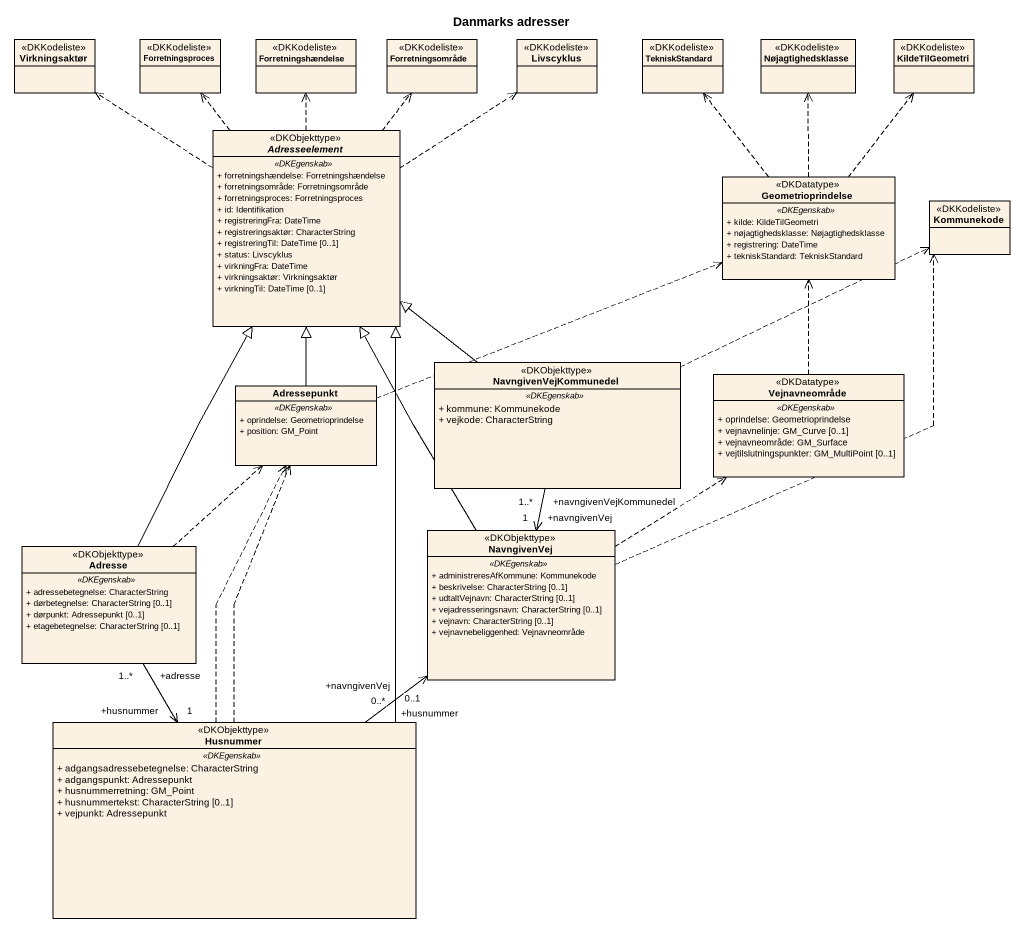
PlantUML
@startuml
title Danmarks adresser
hide circle
hide empty members
skinparam classAttributeIconSize 0
enum Virkningsaktør <<DKKodeliste>>
enum Forretningsproces <<DKKodeliste>>
enum Forretningshændelse <<DKKodeliste>>
enum Forretningsområde <<DKKodeliste>>
enum Livscyklus <<DKKodeliste>>
enum TekniskStandard <<DKKodeliste>>
enum Nøjagtighedsklasse <<DKKodeliste>>
enum KildeTilGeometri <<DKKodeliste>>
abstract class Adresseelement <<DKObjekttype>> {
  .. <<DKEgenskab>> ..
  + forretningshændelse: Forretningshændelse
  + forretningsområde: Forretningsområde
  + forretningsproces: Forretningsproces
  + id: Identifikation
  + registreringFra: DateTime
  + registreringsaktør: CharacterString
  + registreringTil: DateTime [0..1]
  + status: Livscyklus
  + virkningFra: DateTime
  + virkningsaktør: Virkningsaktør
  + virkningTil: DateTime [0..1]
}
class Geometrioprindelse <<DKDatatype>> {
  .. <<DKEgenskab>> ..
  + kilde: KildeTilGeometri
  + nøjagtighedsklasse: Nøjagtighedsklasse
  + registrering: DateTime
  + tekniskStandard: TekniskStandard
}
enum Kommunekode <<DKKodeliste>>
class Adressepunkt {
  .. <<DKEgenskab>> ..
  + oprindelse: Geometrioprindelse
  + position: GM_Point
}
class NavngivenVejKommunedel <<DKObjekttype>> {
  .. <<DKEgenskab>> ..
  + kommune: Kommunekode
  + vejkode: CharacterString
}
class Vejnavneområde <<DKDatatype>> {
  .. <<DKEgenskab>> ..
  + oprindelse: Geometrioprindelse
  + vejnavnelinje: GM_Curve [0..1]
  + vejnavneområde: GM_Surface
  + vejtilslutningspunkter: GM_MultiPoint [0..1]
}
class Adresse <<DKObjekttype>> {
  .. <<DKEgenskab>> ..
  + adressebetegnelse: CharacterString
  + dørbetegnelse: CharacterString [0..1]
  + dørpunkt: Adressepunkt [0..1]
  + etagebetegnelse: CharacterString [0..1]
}
class NavngivenVej <<DKObjekttype>> {
  .. <<DKEgenskab>> ..
  + administreresAfKommune: Kommunekode
  + beskrivelse: CharacterString [0..1]
  + udtaltVejnavn: CharacterString [0..1]
  + vejadresseringsnavn: CharacterString [0..1]
  + vejnavn: CharacterString [0..1]
  + vejnavnebeliggenhed: Vejnavneområde
}
class Husnummer <<DKObjekttype>> {
  .. <<DKEgenskab>> ..
  + adgangsadressebetegnelse: CharacterString
  + adgangspunkt: Adressepunkt
  + husnummerretning: GM_Point
  + husnummertekst: CharacterString [0..1]
  + vejpunkt: Adressepunkt
}
Adresseelement .up.> Virkningsaktør
Adresseelement .up.> Forretningsproces
Adresseelement .up.> Forretningshændelse
Adresseelement .up.> Forretningsområde
Adresseelement .up.> Livscyklus
Geometrioprindelse .up.> TekniskStandard
Geometrioprindelse .up.> Nøjagtighedsklasse
Geometrioprindelse .up.> KildeTilGeometri
Adressepunkt -up-|> Adresseelement
Adressepunkt .right.> Geometrioprindelse
NavngivenVejKommunedel -up-|> Adresseelement
NavngivenVejKommunedel .right.> Kommunekode
NavngivenVejKommunedel "+navngivenVejKommunedel\n1..*" --> "+navngivenVej\n1" NavngivenVej
Vejnavneområde .up.> Geometrioprindelse
Adresse -up-|> Adresseelement
Adresse .up.> Adressepunkt
NavngivenVej -up-|> Adresseelement
NavngivenVej .up.> Kommunekode
NavngivenVej .up.> Vejnavneområde
Husnummer -up-|> Adresseelement
Husnummer .up.> Adressepunkt
Husnummer .up.> Adressepunkt
Husnummer "+husnummer\n1" <-up- "+adresse\n1..*" Adresse
Husnummer "+husnummer\n0..*" -up-> "+navngivenVej\n0..1" NavngivenVej
@enduml
